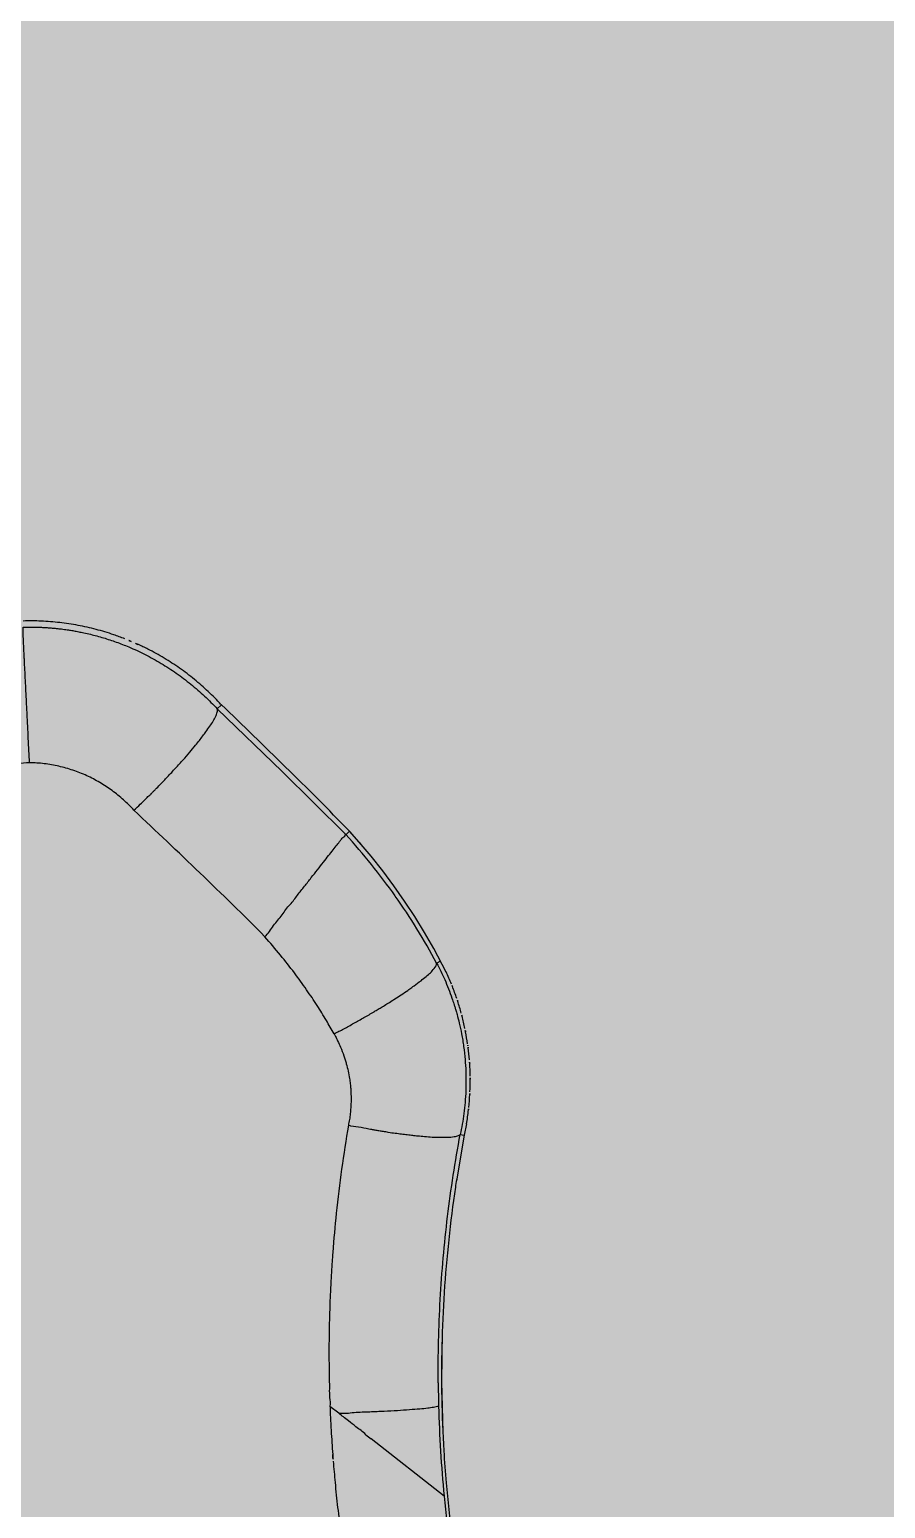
# Model space of a CAD drawing. Header units: millimetres. Extents: x 1145859089 to 1147511753, y -1047484727 to -1047247487.
# Drawn here: x 1146002374.5 to 1146002509.1, y -1047433175.4 to -1047432943.1 of the extents above; entities that cross this region are included whole.
import ezdxf
from ezdxf.xclip import XClip

# ---------------------------------------------------------------- set-up
doc = ezdxf.new("R2010")
doc.units = ezdxf.units.MM
doc.header["$LTSCALE"] = 100
doc.header["$MEASUREMENT"] = 0
doc.header["$XCLIPFRAME"] = 2
doc.layers.get('0').update_dxf_attribs({"linetype": 'CONTINUOUS'})
doc.layers.add('XREF', color=135, linetype='CONTINUOUS')
doc.layers.add('단지배치도$0$W240910', color=135, linetype='CONTINUOUS')

# ---------------------------------------------------------------- blocks, each defined once
blk = doc.blocks.new('단지배치도$0$zw$9902')
at = {"layer": '단지배치도$0$W240910', "linetype": 'ByBlock', "ltscale": 20}
for p, q in [((64263.22, -61680.48), (64263.87, -61679.84)), ((64263.22, -61680.48), (64273.43, -61690.3)), ((64263.22, -61680.48), (64263.22, -61680.49)), ((64273.43, -61690.3), (64283.37, -61700.17)), ((64283.37, -61700.17), (64283.35, -61700.19)), ((64283.38, -61700.21), (64283.36, -61700.19)), ((64283.4, -61700.22), (64283.38, -61700.21)), ((64283.42, -61700.23), (64283.4, -61700.22)), ((64283.43, -61700.24), (64283.42, -61700.23)), ((64283.44, -61700.25), (64283.43, -61700.24)), ((64283.44, -61700.25), (64284.02, -61699.7)), ((64283.44, -61700.25), (64283.44, -61700.25)), ((64285.54, -61701.41), (64284.02, -61699.7)), ((64287.42, -61703.64), (64285.54, -61701.41)), ((64289.24, -61705.93), (64287.42, -61703.64)), ((64290.99, -61708.28), (64289.24, -61705.93)), ((64292.67, -61710.67), (64290.99, -61708.28)), ((64294.27, -61713.12), (64292.67, -61710.67)), ((64295.81, -61715.6), (64294.27, -61713.12)), ((64270.68, -61716.3), (64270.71, -61716.27)), ((64297.27, -61718.14), (64295.81, -61715.6)), ((64299.2, -61721.82), (64297.27, -61718.14)), ((64297.71, -61720.43), (64298.34, -61720.09)), ((64287.94, -61728.01), (64287.95, -61728)), ((64302.39, -61745.69), (64302.05, -61747.45)), ((64302.05, -61747.45), (64300.81, -61754.61)), ((64301.42, -61747.32), (64301.41, -61747.33)), ((64301.42, -61747.32), (64302.05, -61747.45)), ((64298.59, -61778.26), (64298.48, -61786.19)), ((64298.48, -61786.19), (64298.68, -61794.12)), ((64280.94, -61790.02), (64280.94, -61790.05)), ((64282.31, -61791.12), (64280.94, -61790.05)), ((64286.59, -61794.49), (64287.42, -61795.14)), ((64298.87, -61804.15), (64287.43, -61795.15)), ((64299.19, -61802.03), (64300.01, -61809.92)), ((64298.87, -61804.15), (64298.88, -61804.15))]:
    blk.add_line(p, q, dxfattribs=at)
for centre, radius, start, end in [((64233.83, -61707.53), 40.85, 67.1621, 68.6768), ((64233.81, -61707.58), 40.9, 65.5316, 67.1617), ((64236.19, -61705.31), 37.62, 42.6142, 42.7522), ((63639.22, -62333.89), 904.42, 45.42689, 46.31728), ((63639.22, -62333.89), 904.42, 44.525, 45.42685), ((64210.08, -61767.23), 99.34, 35.2616, 42.4), ((64211.03, -61765.97), 98.59, 42.0403, 42.2408), ((64210.52, -61766.43), 99.28, 40.7006, 40.9858), ((64210.19, -61767.2), 99.23, 28.1221, 35.2817), ((64262.65, -61738.92), 40.35, 22.1274, 25.0809), ((64262.44, -61739.01), 40.58, 21.5689, 22.1301), ((64262.72, -61738.9), 40.28, 18.7062, 21.5718), ((64263.03, -61738.8), 39.96, 18.053, 18.7033), ((64263.08, -61738.78), 39.9, 15.2269, 18.0528), ((64262.97, -61738.81), 40.02, 14.5337, 15.2287), ((64262.91, -61738.83), 40.08, 11.7354, 14.5332), ((64262.88, -61738.83), 40.1, 10.978, 11.7356), ((64262.92, -61738.82), 40.06, 8.1913, 10.9785), ((64263.01, -61738.81), 39.98, 7.7174, 8.1906), ((64262.96, -61738.82), 40.02, 7.3167, 7.7174), ((64262.9, -61738.82), 40.09, 4.5561, 7.3161), ((64262.88, -61738.83), 40.11, 3.7606, 4.5565), ((64262.92, -61738.82), 40.07, 0.9375, 3.761), ((64263.09, -61738.82), 39.9, 357.4202, 0.2617), ((64262.97, -61738.82), 40.01, 0.26, 0.937), ((64262.71, -61738.8), 40.28, 353.9046, 356.7778), ((64263.04, -61738.82), 39.95, 356.7809, 357.42), ((64262.8, -61738.82), 40.19, 350.1566, 353.3581), ((64262.4, -61738.77), 40.59, 353.3517, 353.9076), ((64500.98, -61784.78), 203.03, 180.4484, 181.4729), ((64498.56, -61784.83), 200.61, 181.4749, 185.5269), ((64502.63, -61784.64), 204.69, 185.4677, 187.7771)]:
    blk.add_arc(centre, radius, start, end, dxfattribs=at)
for points, start_tangent, end_tangent in [([(64233.72, -61688.95), (64233.63, -61687.08), (64233.53, -61685.15), (64233.44, -61683.21), (64233.34, -61681.28), (64233.28, -61680.1), (64233.22, -61678.92), (64233.16, -61677.75), (64233.07, -61676.03), (64232.99, -61674.38), (64232.95, -61673.69), (64232.92, -61673.01), (64232.89, -61672.35), (64232.86, -61671.72), (64232.8, -61670.56), (64232.76, -61669.55), (64232.73, -61668.96), (64232.72, -61668.52), (64232.71, -61668.13), (64232.71, -61667.65)], (-0.052521, 0.99862), (0.160696, 0.987004)), ([(64232.71, -61667.65), (64233.23, -61667.64), (64233.97, -61667.64), (64234.61, -61667.65), (64235.14, -61667.66), (64235.75, -61667.69), (64236.36, -61667.72), (64236.97, -61667.76), (64237.61, -61667.82), (64238.19, -61667.88), (64238.73, -61667.94), (64239.21, -61668.01), (64239.64, -61668.07), (64240.02, -61668.12), (64240.67, -61668.23), (64241.07, -61668.3), (64241.45, -61668.38), (64242.24, -61668.54), (64243.28, -61668.78), (64245.33, -61669.33), (64247.34, -61670), (64249.31, -61670.76)], (0.999601, 0.028252), (0.921966, -0.387271)), ([(64248.68, -61669.48), (64246.96, -61668.85), (64244.18, -61668.01), (64241.34, -61667.38), (64238.46, -61666.94), (64235.56, -61666.71), (64232.73, -61666.69)], (-0.931543, 0.363632), (-0.999622, -0.027482)), ([(64263.81, -61679.78), (64261.82, -61677.78), (64259.63, -61675.86), (64257.31, -61674.1), (64254.87, -61672.52), (64252.33, -61671.11), (64250.75, -61670.35)], (-0.678829, 0.734296), (-0.91019, 0.41419)), ([(64249.31, -61670.76), (64251.9, -61671.96), (64254.4, -61673.34), (64256.79, -61674.89), (64259.07, -61676.61), (64261.22, -61678.48), (64263.22, -61680.49)], (0.921966, -0.387271), (0.678798, -0.734325)), ([(64252.83, -61693.8), (64253.18, -61693.46), (64253.53, -61693.11), (64254.19, -61692.43), (64255.42, -61691.16), (64256.06, -61690.47), (64256.68, -61689.8), (64257.28, -61689.14), (64257.85, -61688.51), (64258.89, -61687.3), (64259.82, -61686.2), (64260.42, -61685.45), (64260.96, -61684.75), (64261.45, -61684.09), (64262.08, -61683.2), (64262.57, -61682.43), (64262.84, -61681.95), (64263.04, -61681.54), (64263.18, -61681.18), (64263.22, -61680.49)], (0.708995, 0.705214), (-0.465445, 0.885077)), ([(64233.72, -61688.95), (64230, -61689.21), (64226.58, -61689.47), (64223.45, -61689.73), (64220.62, -61689.99), (64219.64, -61690.08), (64218.04, -61690.23), (64216.15, -61690.41), (64214.61, -61690.57), (64213.42, -61690.69), (64212.58, -61690.78), (64212.06, -61690.84), (64211.21, -61690.93), (64209.92, -61691.07), (64208.62, -61691.22), (64207.33, -61691.36), (64206.04, -61691.52), (64204.75, -61691.67)], (-0.996203, -0.087066), (-0.994347, -0.106179)), ([(64250.13, -61696.42), (64248.49, -61694.79), (64246.69, -61693.33), (64244.76, -61692.06), (64242.71, -61690.99), (64240.55, -61690.14), (64238.32, -61689.5), (64236.03, -61689.1), (64233.72, -61688.95)], (-0.659607, 0.751611), (-0.999538, 0.030397)), ([(64250.13, -61696.42), (64251.13, -61695.47), (64251.92, -61694.7), (64252.49, -61694.14), (64252.82, -61693.82), (64252.83, -61693.8)], (0.727061, 0.686573), (0.708995, 0.705214)), ([(64270.71, -61716.27), (64260.5, -61706.26), (64250.13, -61696.42)], (-0.70397, 0.71023), (-0.727695, 0.685901)), ([(64274.68, -61711.21), (64275.83, -61709.76), (64276.94, -61708.35), (64278, -61707), (64278.99, -61705.75), (64279.91, -61704.58), (64280.73, -61703.53), (64281.45, -61702.62), (64282.07, -61701.83), (64282.58, -61701.18), (64282.97, -61700.69), (64283.36, -61700.19)], (0.706768, 0.707446), (-0.285346, 0.958425)), ([(64270.71, -61716.27), (64272.08, -61714.53), (64273.42, -61712.83), (64274.68, -61711.21)], (0.737275, 0.675593), (0.706768, 0.707446)), ([(64281.59, -61731.54), (64280.37, -61729.42), (64278.94, -61727.1), (64277.27, -61724.61), (64275.35, -61721.96), (64273.16, -61719.18), (64270.68, -61716.3)], (-0.476595, 0.879123), (-0.667588, 0.744531)), ([(64287.94, -61728.01), (64288.2, -61727.86), (64288.82, -61727.48), (64289.52, -61727.06), (64290.28, -61726.59), (64291.16, -61726.03), (64292.13, -61725.4), (64293.16, -61724.7), (64293.5, -61724.46), (64293.83, -61724.23), (64294.15, -61724), (64295.25, -61723.18), (64296.07, -61722.51), (64296.72, -61721.93), (64297.33, -61721.27), (64297.71, -61720.43)], (0.860506, 0.509441), (-0.160912, 0.986969)), ([(64297.71, -61720.43), (64298.97, -61723.02), (64300.12, -61725.95), (64300.41, -61726.82), (64300.56, -61727.27), (64300.72, -61727.82), (64300.91, -61728.48), (64301.26, -61729.85), (64301.62, -61731.53), (64301.95, -61733.53)], (0.471678, -0.881771), (0.133119, -0.9911)), ([(64281.59, -61731.54), (64283.12, -61730.73), (64284.69, -61729.87), (64286.28, -61728.97), (64287.87, -61728.05), (64287.95, -61728)], (0.886875, 0.46201), (0.860466, 0.509508)), ([(64281.59, -61731.54), (64281.8, -61731.93), (64282.15, -61732.63), (64282.61, -61733.63), (64283.12, -61734.97), (64283.32, -61735.59), (64283.51, -61736.22), (64284.01, -61738.57), (64284.13, -61739.41), (64284.2, -61740.14), (64284.24, -61740.77), (64284.25, -61741.3), (64284.26, -61741.72), (64284.25, -61742.27), (64284.24, -61742.68), (64284.21, -61743.14), (64284.17, -61743.61), (64284.13, -61744.06), (64284, -61744.99), (64283.83, -61745.88)], (0.472452, -0.881357), (-0.190667, -0.981655)), ([(64301.95, -61733.53), (64302.18, -61735.58), (64302.29, -61737.42), (64302.32, -61739.04), (64302.29, -61740.44), (64302.18, -61742.29), (64301.99, -61744.06), (64301.73, -61745.74), (64301.41, -61747.33)], (0.133119, -0.9911), (-0.215374, -0.976532)), ([(64283.83, -61745.88), (64282.77, -61752.77), (64281.93, -61759.71), (64281.38, -61765.85), (64281.26, -61767.42), (64281.21, -61768.23), (64281.16, -61769.09), (64281.09, -61770.27), (64281.02, -61771.77)], (-0.15468, -0.987965), (-0.033953, -0.999423)), ([(64290.11, -61747.01), (64289.33, -61746.89), (64288.64, -61746.78), (64288.04, -61746.67), (64287.52, -61746.58), (64287.06, -61746.5), (64285.43, -61746.2), (64283.83, -61745.88)], (-0.966355, 0.257211), (-0.919971, 0.391986)), ([(64301.41, -61747.33), (64301.11, -61747.56), (64300.45, -61747.73), (64299.44, -61747.82), (64298.09, -61747.83), (64297.01, -61747.79), (64295.82, -61747.7), (64294.71, -61747.6), (64293.94, -61747.52), (64293.1, -61747.42), (64292.19, -61747.31), (64291.2, -61747.17), (64290.11, -61747.01)], (-0.46986, -0.882741), (-0.966355, 0.257211)), ([(64297.95, -61786.37), (64298.01, -61779.81), (64298.27, -61773.26), (64298.75, -61766.73), (64299.43, -61760.22), (64300.32, -61753.75), (64301.42, -61747.32)], (-0.007945, 0.999968), (0.183355, 0.983047)), ([(64300.84, -61754.39), (64300.65, -61755.64), (64299.6, -61763.88), (64298.89, -61772.15), (64298.53, -61780.44), (64298.51, -61788.75), (64298.83, -61797.04), (64299.19, -61802.03)], (-0.153476, -0.988152), (0.094645, -0.995511)), ([(64281.02, -61771.77), (64280.96, -61773.03), (64280.91, -61774.46), (64280.86, -61776.05), (64280.82, -61777.8), (64280.79, -61779.74), (64280.78, -61781.48), (64280.78, -61782.53), (64280.79, -61783.36), (64280.79, -61783.96), (64280.8, -61784.34), (64280.81, -61785.01), (64280.81, -61785.39), (64280.83, -61786.26), (64280.85, -61787.29)], (-0.033953, -0.999423), (-0.059962, -0.998201)), ([(64280.85, -61787.29), (64280.89, -61788.65), (64280.94, -61790.02)], (-0.059962, -0.998201), (-0.108334, -0.994115)), ([(64280.94, -61790.05), (64280.96, -61790.51), (64281.01, -61791.73), (64281.12, -61793.85), (64281.37, -61797.62)], (0.045094, -0.998983), (0.067952, -0.997689)), ([(64287.2, -61790.94), (64284.75, -61791.04), (64282.31, -61791.12)], (-0.99904, -0.04381), (-0.980201, 0.198007)), ([(64286.59, -61794.49), (64285.02, -61793.25), (64283.85, -61792.33), (64283.05, -61791.71), (64282.31, -61791.12)], (-0.729276, 0.68422), (-0.786156, 0.618028)), ([(64298.02, -61790), (64297.22, -61790.21), (64296.31, -61790.34), (64295.05, -61790.46), (64293.46, -61790.59), (64291.58, -61790.72), (64289.47, -61790.83), (64287.2, -61790.94)], (-0.864152, -0.503231), (-0.99904, -0.04381)), ([(64281.37, -61797.62), (64281.42, -61798.29), (64281.45, -61798.63)], (0.067952, -0.997689), (0.141378, -0.989956)), ([(64281.44, -61798.64), (64281.74, -61802), (64282.15, -61805.93)], (0.091023, -0.995849), (0.118052, -0.993007)), ([(64282.15, -61805.93), (64282.63, -61809.8), (64283.31, -61814.53)], (0.118052, -0.993007), (0.148536, -0.988907))]:
    blk.add_spline(points, degree=3, dxfattribs=dict(at, start_tangent=start_tangent, end_tangent=end_tangent))
blk = doc.blocks.new('단지배치도')
blk.add_blockref('단지배치도$0$zw$9902', (141034.19, 142437.16))

msp = doc.modelspace()

# ---------------------------------------------------------------- hatches: boundary and pattern name
at = {"ltscale": 2}
h = msp.add_hatch(color=254, dxfattribs=at)
h.dxf.hatch_style = 1
h.paths.add_polyline_path([(1145990290.826505, -1047418769.30505), (1145990290.826505, -1047434769.30505), (1146004090.826505, -1047434769.30505), (1146004090.826505, -1047418769.30505)])

# ---------------------------------------------------------------- block references
at = {"layer": 'XREF'}
ref = msp.add_blockref('단지배치도', (1145797106.633357, -1047513806.462535), dxfattribs=at)
XClip(ref).set_block_clipping_path([(72982.4064819524, 34919.7593965302), (360382.4067475507, 255319.7593436702)])

doc.saveas('drawing.dxf')
